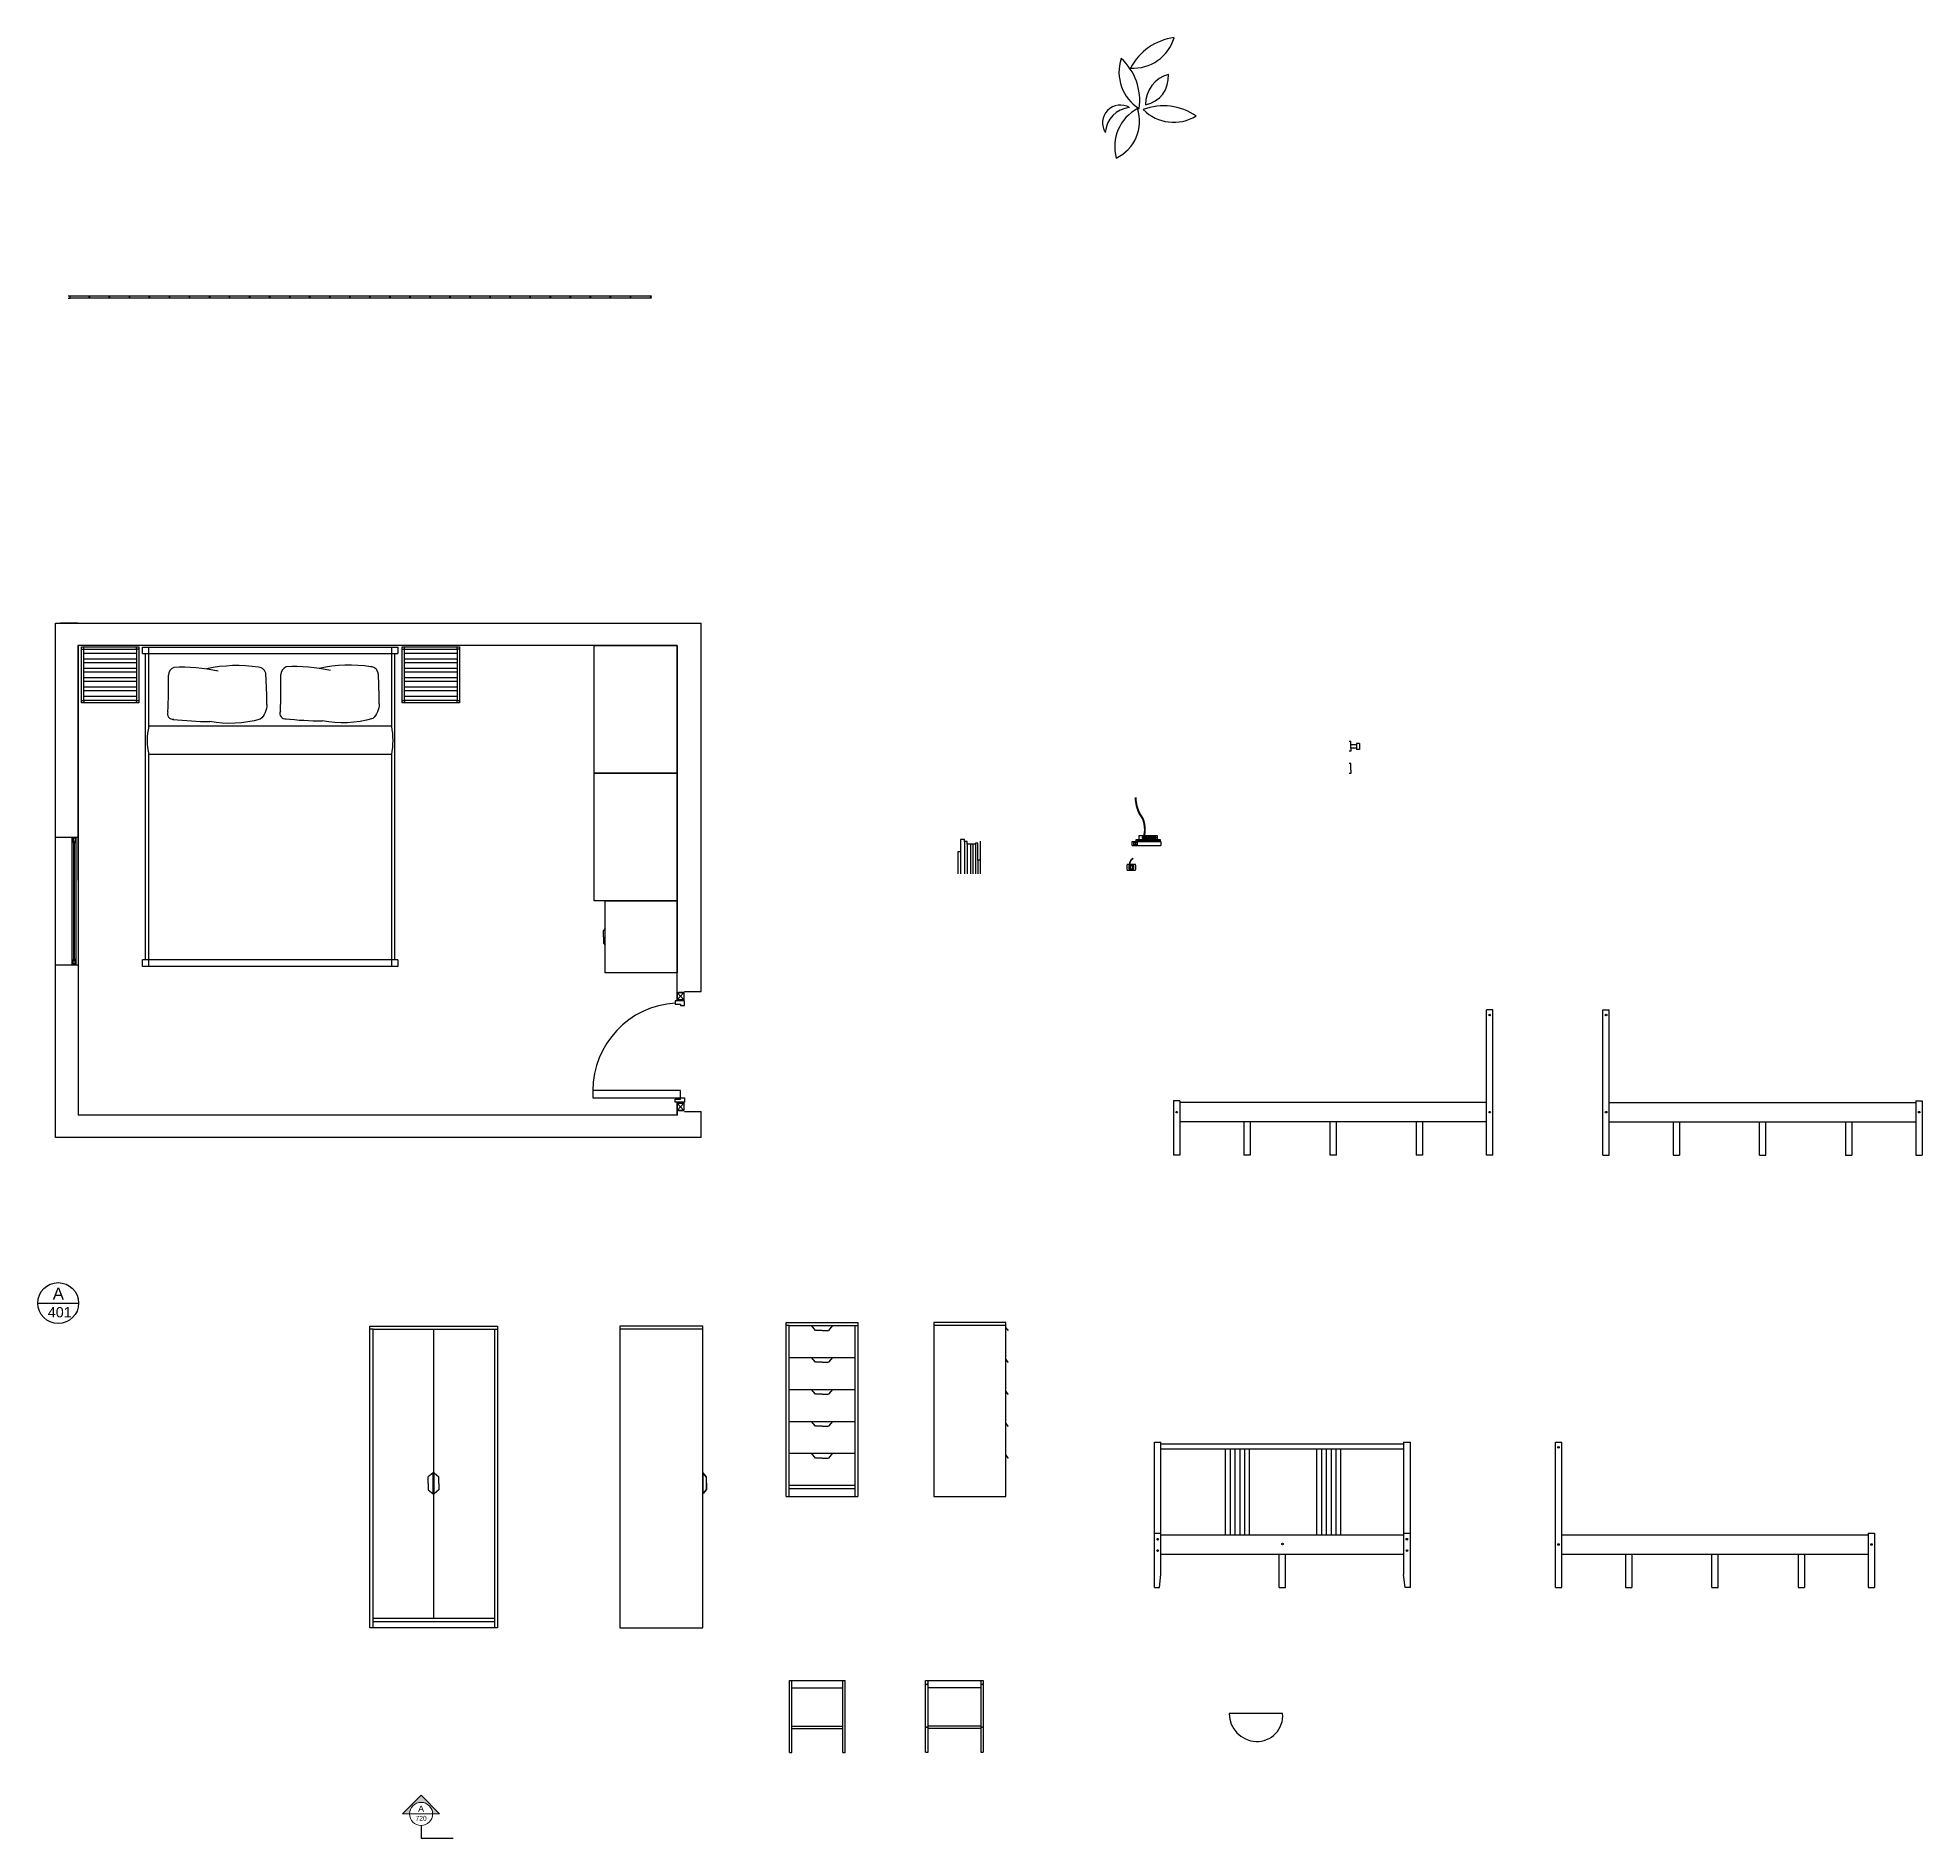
# Model space of a CAD drawing. Header units: millimetres. Extents: x -34406 to 2004, y -1078 to 14557.
# Drawn here: x -34406 to -22603, y 3279 to 14557 of the extents above.
import ezdxf
from ezdxf.enums import TextEntityAlignment as Align

# ---------------------------------------------------------------- set-up
doc = ezdxf.new("R2010")
doc.units = ezdxf.units.MM
doc.header["$LTSCALE"] = 0.5
for name, color, linetype in [('A-ANNO-SYMB', 1, 'Continuous'), ('A-DOOR-FULL', 181, 'Continuous'), ('A-FURN', 8, 'Continuous'), ('A-GLAZ-FULL', 4, 'Continuous')]:
    doc.layers.add(name, color=color, linetype=linetype)
doc.styles.add('ARIAL', font='arial.ttf')

# ---------------------------------------------------------------- blocks, each defined once
blk = doc.blocks.new('SYMBOL')
at = {"layer": 'A-ANNO-SYMB', "linetype": 'Continuous', "lineweight": 20}
h = blk.add_hatch(color=256, dxfattribs=at)
h.dxf.hatch_style = 1
h.paths.add_polyline_path([(11.206, 4.948), (11.316, 4.948, -1), (11.678, 4.948), (11.788, 4.948), (11.497, 5.241)])
at = {"linetype": 'Continuous', "lineweight": 20}
blk.add_line((11.316, 4.948), (11.678, 4.948), dxfattribs=at)
at = {"layer": 'A-ANNO-SYMB', "linetype": 'Continuous', "lineweight": 20}
for p, q in [((11.206, 4.948), (11.497, 5.241)), ((11.788, 4.948), (11.497, 5.241)), ((11.316, 4.948), (11.206, 4.948)), ((11.678, 4.948), (11.788, 4.948))]:
    blk.add_line(p, q, dxfattribs=at)
blk.add_circle((11.497, 4.948), 0.181, dxfattribs=at)
for tag, p in [('TAVOLA', (11.497, 5.08)), ('SEZIONE', (11.497, 4.918))]:
    blk.add_attdef(tag, text='', height=0.1, dxfattribs=at).set_placement(p, align=Align.TOP_CENTER)

msp = doc.modelspace()

# ---------------------------------------------------------------- linework, layer by layer
for p, q in [((-34215, 12940), (-34203, 12940)), ((-34215, 12940), (-34205, 12940)), ((-34215, 12926), (-34203, 12926)), ((-34073, 12940), (-33953, 12940)), ((-33948, 12940), (-33828, 12940)), ((-33822, 12940), (-33702, 12940)), ((-33697, 12940), (-33577, 12940)), ((-33571, 12940), (-33451, 12940)), ((-33446, 12940), (-33326, 12940)), ((-33320, 12940), (-33200, 12940)), ((-33195, 12940), (-33075, 12940)), ((-33069, 12940), (-32949, 12940)), ((-32943, 12940), (-32823, 12940)), ((-32818, 12940), (-32698, 12940)), ((-32693, 12940), (-32573, 12940)), ((-32567, 12940), (-32447, 12940)), ((-32441, 12940), (-32321, 12940)), ((-32316, 12940), (-32196, 12940)), ((-32190, 12940), (-32070, 12940)), ((-32065, 12940), (-31945, 12940)), ((-31939, 12940), (-31819, 12940)), ((-31814, 12940), (-31694, 12940)), ((-31688, 12940), (-31568, 12940)), ((-31563, 12940), (-31443, 12940)), ((-31437, 12940), (-31317, 12940)), ((-31312, 12940), (-31192, 12940)), ((-31186, 12940), (-31066, 12940)), ((-31061, 12940), (-30941, 12940)), ((-30935, 12940), (-30815, 12940)), ((-30810, 12940), (-30690, 12940)), ((-30684, 12940), (-30564, 12940)), ((-34295, 7750), (-34295, 10890)), ((-34295, 10890), (-31576, 10890)), ((-34155, 10890), (-34264, 10890)), ((-31576, 10890), (-30250, 10890)), ((-30250, 8583), (-30250, 10890)), ((-33545, 10750), (-34155, 10750)), ((-34155, 10750), (-34152, 7808)), ((-34150, 7808), (-34150, 10750)), ((-33145, 10750), (-33545, 10750)), ((-32745, 10750), (-33145, 10750)), ((-32345, 10750), (-32745, 10750)), ((-31945, 10750), (-32345, 10750)), ((-31271, 10750), (-31945, 10750)), ((-30956, 10750), (-31271, 10750)), ((-30556, 10750), (-30956, 10750)), ((-30401, 10750), (-30556, 10750)), ((-30401, 8524), (-30401, 10750)), ((-34295, 7668), (-34295, 9550)), ((-34295, 9550), (-34154, 9550)), ((-28626, 9458), (-28644, 9458)), ((-28644, 9458), (-28644, 9319)), ((-28601, 9534), (-28626, 9534)), ((-28626, 9534), (-28626, 9319)), ((-28601, 9522), (-28601, 9534)), ((-28584, 9522), (-28601, 9522)), ((-28601, 9522), (-28601, 9319)), ((-28584, 9505), (-28584, 9522)), ((-28563, 9505), (-28584, 9505)), ((-28584, 9505), (-28584, 9319)), ((-28549, 9505), (-28563, 9505)), ((-28563, 9505), (-28563, 9319)), ((-28532, 9505), (-28549, 9505)), ((-28549, 9505), (-28549, 9319)), ((-28519, 9512), (-28532, 9512)), ((-28532, 9512), (-28532, 9319)), ((-28519, 9405), (-28519, 9512)), ((-28503, 9524), (-28503, 9319)), ((-28503, 9405), (-28519, 9405)), ((-28519, 9405), (-28519, 9319)), ((-34153, 8748), (-34295, 8748)), ((-30401, 8576), (-30360, 8531)), ((-30359, 8576), (-30401, 8531)), ((-30356, 8524), (-30401, 8524)), ((-30400, 8524), (-30400, 8576)), ((-30356, 8583), (-30250, 8583)), ((-31271, 7809), (-34152, 7808)), ((-30400, 7809), (-31271, 7809)), ((-30401, 7809), (-30401, 7890)), ((-30401, 7890), (-30356, 7890)), ((-30401, 7883), (-30360, 7838)), ((-30359, 7883), (-30401, 7838)), ((-30400, 7809), (-30400, 7890)), ((-30356, 7831), (-30250, 7831)), ((-30250, 7669), (-30250, 7831)), ((-31271, 7669), (-34295, 7668)), ((-30250, 7669), (-31271, 7669))]:
    msp.add_line(p, q)
at = {"ltscale": 0.2}
for p, q in [((-34033, 12940), (-34018, 12940)), ((-33908, 12940), (-33893, 12940)), ((-33782, 12940), (-33767, 12940)), ((-33657, 12940), (-33642, 12940)), ((-33531, 12940), (-33516, 12940)), ((-33406, 12940), (-33391, 12940)), ((-33280, 12940), (-33265, 12940)), ((-33029, 12940), (-33014, 12940)), ((-32903, 12940), (-32888, 12940)), ((-32778, 12940), (-32763, 12940)), ((-32653, 12940), (-32638, 12940)), ((-32527, 12940), (-32512, 12940)), ((-32401, 12940), (-32386, 12940)), ((-32150, 12940), (-32135, 12940)), ((-32025, 12940), (-32010, 12940)), ((-31899, 12940), (-31884, 12940)), ((-31774, 12940), (-31759, 12940)), ((-31648, 12940), (-31633, 12940)), ((-31523, 12940), (-31508, 12940)), ((-31272, 12940), (-31257, 12940)), ((-31146, 12940), (-31131, 12940)), ((-31021, 12940), (-31006, 12940)), ((-30895, 12940), (-30880, 12940)), ((-30770, 12940), (-30755, 12940)), ((-30644, 12940), (-30629, 12940))]:
    msp.add_line(p, q, dxfattribs=at)
for points in [[(-34144, 12926), (-34156, 12926), (-34156, 12926), (-34203, 12926), (-34203, 12940), (-34078, 12940), (-34078, 12936), (-34081, 12936, 0.930367), (-34082, 12930), (-34078, 12930), (-34078, 12926), (-34106, 12926), (-34106, 12926), (-34118, 12926), (-34118, 12926), (-34144, 12926)], [(-34038, 12926), (-34050, 12926), (-34050, 12926), (-34078, 12926), (-34078, 12930), (-34081, 12930, -1.171727), (-34081, 12935), (-34078, 12935), (-34078, 12940), (-33953, 12940), (-33953, 12936), (-33956, 12936, 0.848617), (-33956, 12930), (-33953, 12930), (-33953, 12926), (-34000, 12926), (-34000, 12926), (-34012, 12926), (-34012, 12926), (-34038, 12926)], [(-33913, 12926), (-33925, 12926), (-33925, 12926), (-33953, 12926), (-33953, 12930), (-33956, 12930, -1.041613), (-33956, 12935), (-33953, 12935), (-33953, 12940), (-33828, 12940), (-33828, 12936), (-33831, 12936, 0.741846), (-33831, 12930), (-33828, 12930), (-33828, 12926), (-33875, 12926), (-33875, 12926), (-33887, 12926), (-33887, 12926), (-33913, 12926)], [(-33788, 12926), (-33800, 12926), (-33800, 12926), (-33827, 12926), (-33827, 12930), (-33830, 12930, -1.024182), (-33830, 12935), (-33827, 12935), (-33827, 12940), (-33703, 12940), (-33703, 12936), (-33705, 12936, 0.848617), (-33705, 12930), (-33703, 12930), (-33703, 12926), (-33750, 12926), (-33750, 12926), (-33762, 12926), (-33762, 12926), (-33788, 12926)], [(-33662, 12926), (-33674, 12926), (-33674, 12926), (-33702, 12926), (-33702, 12930), (-33705, 12930, -1.024182), (-33705, 12935), (-33702, 12935), (-33702, 12940), (-33577, 12940), (-33577, 12936), (-33580, 12936, 0.848617), (-33580, 12930), (-33577, 12930), (-33577, 12926), (-33624, 12926), (-33624, 12926), (-33636, 12926), (-33636, 12926), (-33662, 12926)], [(-33537, 12926), (-33549, 12926), (-33549, 12926), (-33576, 12926), (-33576, 12930), (-33579, 12930, -1.024182), (-33579, 12935), (-33576, 12935), (-33576, 12940), (-33452, 12940), (-33452, 12936), (-33454, 12936, 0.848617), (-33454, 12930), (-33452, 12930), (-33452, 12926), (-33499, 12926), (-33499, 12926), (-33511, 12926), (-33511, 12926), (-33537, 12926)], [(-33411, 12926), (-33423, 12926), (-33423, 12926), (-33451, 12926), (-33451, 12930), (-33454, 12930, -1.024182), (-33454, 12935), (-33451, 12935), (-33451, 12940), (-33326, 12940), (-33326, 12936), (-33329, 12936, 0.848617), (-33329, 12930), (-33326, 12930), (-33326, 12926), (-33373, 12926), (-33373, 12926), (-33385, 12926), (-33385, 12926), (-33411, 12926)], [(-33286, 12926), (-33298, 12926), (-33298, 12926), (-33325, 12926), (-33325, 12930), (-33328, 12930, -1.024182), (-33328, 12935), (-33325, 12935), (-33325, 12940), (-33201, 12940), (-33201, 12936), (-33203, 12936, 0.848617), (-33203, 12930), (-33201, 12930), (-33201, 12926), (-33248, 12926), (-33248, 12926), (-33260, 12926), (-33260, 12926), (-33286, 12926)], [(-33160, 12926), (-33172, 12926), (-33172, 12926), (-33200, 12926), (-33200, 12930), (-33202, 12930, -1.171727), (-33202, 12935), (-33200, 12935), (-33200, 12940), (-33075, 12940), (-33075, 12936), (-33077, 12936, 0.848617), (-33078, 12930), (-33075, 12930), (-33075, 12926), (-33122, 12926), (-33122, 12926), (-33134, 12926), (-33134, 12926), (-33160, 12926)], [(-33035, 12926), (-33047, 12926), (-33047, 12926), (-33074, 12926), (-33074, 12930), (-33077, 12930, -1.041613), (-33077, 12935), (-33074, 12935), (-33074, 12940), (-32950, 12940), (-32950, 12936), (-32952, 12936, 0.741846), (-32952, 12930), (-32950, 12930), (-32950, 12926), (-32997, 12926), (-32997, 12926), (-33009, 12926), (-33009, 12926), (-33035, 12926)], [(-32909, 12926), (-32921, 12926), (-32921, 12926), (-32949, 12926), (-32949, 12930), (-32952, 12930, -1.024182), (-32952, 12935), (-32949, 12935), (-32949, 12940), (-32824, 12940), (-32824, 12936), (-32827, 12936, 0.848617), (-32827, 12930), (-32824, 12930), (-32824, 12926), (-32871, 12926), (-32871, 12926), (-32883, 12926), (-32883, 12926), (-32909, 12926)], [(-32784, 12926), (-32796, 12926), (-32796, 12926), (-32823, 12926), (-32823, 12930), (-32826, 12930, -1.024182), (-32826, 12935), (-32823, 12935), (-32823, 12940), (-32699, 12940), (-32699, 12936), (-32701, 12936, 0.848617), (-32701, 12930), (-32699, 12930), (-32699, 12926), (-32746, 12926), (-32746, 12926), (-32758, 12926), (-32758, 12926), (-32784, 12926)], [(-32658, 12926), (-32670, 12926), (-32670, 12926), (-32698, 12926), (-32698, 12930), (-32701, 12930, -1.024182), (-32701, 12935), (-32698, 12935), (-32698, 12940), (-32573, 12940), (-32573, 12936), (-32576, 12936, 0.848617), (-32576, 12930), (-32573, 12930), (-32573, 12926), (-32620, 12926), (-32620, 12926), (-32632, 12926), (-32632, 12926), (-32658, 12926)], [(-32533, 12926), (-32545, 12926), (-32545, 12926), (-32572, 12926), (-32572, 12930), (-32575, 12930, -1.024182), (-32575, 12935), (-32572, 12935), (-32572, 12940), (-32448, 12940), (-32448, 12936), (-32450, 12936, 0.848617), (-32450, 12930), (-32448, 12930), (-32448, 12926), (-32495, 12926), (-32495, 12926), (-32507, 12926), (-32507, 12926), (-32533, 12926)], [(-32407, 12926), (-32419, 12926), (-32419, 12926), (-32447, 12926), (-32447, 12930), (-32450, 12930, -1.024182), (-32450, 12935), (-32447, 12935), (-32447, 12940), (-32322, 12940), (-32322, 12936), (-32325, 12936, 0.848617), (-32325, 12930), (-32322, 12930), (-32322, 12926), (-32369, 12926), (-32369, 12926), (-32381, 12926), (-32381, 12926), (-32407, 12926)], [(-32281, 12926), (-32293, 12926), (-32293, 12926), (-32321, 12926), (-32321, 12930), (-32324, 12930, -1.171727), (-32324, 12935), (-32321, 12935), (-32321, 12940), (-32196, 12940), (-32196, 12936), (-32199, 12936, 0.848617), (-32199, 12930), (-32196, 12930), (-32196, 12926), (-32243, 12926), (-32243, 12926), (-32255, 12926), (-32255, 12926), (-32281, 12926)], [(-32156, 12926), (-32168, 12926), (-32168, 12926), (-32195, 12926), (-32195, 12930), (-32198, 12930, -1.041613), (-32198, 12935), (-32195, 12935), (-32195, 12940), (-32071, 12940), (-32071, 12936), (-32073, 12936, 0.741846), (-32073, 12930), (-32071, 12930), (-32071, 12926), (-32118, 12926), (-32118, 12926), (-32130, 12926), (-32130, 12926), (-32156, 12926)], [(-32030, 12926), (-32042, 12926), (-32042, 12926), (-32070, 12926), (-32070, 12930), (-32073, 12930, -1.024182), (-32073, 12935), (-32070, 12935), (-32070, 12940), (-31945, 12940), (-31945, 12936), (-31948, 12936, 0.848617), (-31948, 12930), (-31945, 12930), (-31945, 12926), (-31992, 12926), (-31992, 12926), (-32004, 12926), (-32004, 12926), (-32030, 12926)], [(-31905, 12926), (-31917, 12926), (-31917, 12926), (-31944, 12926), (-31944, 12930), (-31947, 12930, -1.024182), (-31947, 12935), (-31944, 12935), (-31944, 12940), (-31820, 12940), (-31820, 12936), (-31822, 12936, 0.848617), (-31823, 12930), (-31820, 12930), (-31820, 12926), (-31867, 12926), (-31867, 12926), (-31879, 12926), (-31879, 12926), (-31905, 12926)], [(-31779, 12926), (-31791, 12926), (-31791, 12926), (-31819, 12926), (-31819, 12930), (-31822, 12930, -1.024182), (-31822, 12935), (-31819, 12935), (-31819, 12940), (-31694, 12940), (-31694, 12936), (-31697, 12936, 0.848617), (-31697, 12930), (-31694, 12930), (-31694, 12926), (-31741, 12926), (-31741, 12926), (-31753, 12926), (-31753, 12926), (-31779, 12926)], [(-31654, 12926), (-31666, 12926), (-31666, 12926), (-31694, 12926), (-31694, 12930), (-31696, 12930, -1.024182), (-31696, 12935), (-31694, 12935), (-31694, 12940), (-31569, 12940), (-31569, 12936), (-31571, 12936, 0.848617), (-31572, 12930), (-31569, 12930), (-31569, 12926), (-31616, 12926), (-31616, 12926), (-31628, 12926), (-31628, 12926), (-31654, 12926)], [(-31528, 12926), (-31540, 12926), (-31540, 12926), (-31568, 12926), (-31568, 12930), (-31571, 12930, -1.024182), (-31571, 12935), (-31568, 12935), (-31568, 12940), (-31443, 12940), (-31443, 12936), (-31446, 12936, 0.848617), (-31446, 12930), (-31443, 12930), (-31443, 12926), (-31490, 12926), (-31490, 12926), (-31502, 12926), (-31502, 12926), (-31528, 12926)], [(-31402, 12926), (-31414, 12926), (-31414, 12926), (-31442, 12926), (-31442, 12930), (-31445, 12930, -1.171727), (-31445, 12935), (-31442, 12935), (-31442, 12940), (-31317, 12940), (-31317, 12936), (-31320, 12936, 0.848617), (-31320, 12930), (-31317, 12930), (-31317, 12926), (-31364, 12926), (-31364, 12926), (-31376, 12926), (-31376, 12926), (-31402, 12926)], [(-31277, 12926), (-31289, 12926), (-31289, 12926), (-31317, 12926), (-31317, 12930), (-31320, 12930, -1.041613), (-31320, 12935), (-31317, 12935), (-31317, 12940), (-31192, 12940), (-31192, 12936), (-31195, 12936, 0.741846), (-31195, 12930), (-31192, 12930), (-31192, 12926), (-31239, 12926), (-31239, 12926), (-31251, 12926), (-31251, 12926), (-31277, 12926)], [(-31152, 12926), (-31164, 12926), (-31164, 12926), (-31191, 12926), (-31191, 12930), (-31194, 12930, -1.024182), (-31194, 12935), (-31191, 12935), (-31191, 12940), (-31067, 12940), (-31067, 12936), (-31069, 12936, 0.848617), (-31069, 12930), (-31067, 12930), (-31067, 12926), (-31114, 12926), (-31114, 12926), (-31126, 12926), (-31126, 12926), (-31152, 12926)], [(-31026, 12926), (-31038, 12926), (-31038, 12926), (-31066, 12926), (-31066, 12930), (-31069, 12930, -1.024182), (-31069, 12935), (-31066, 12935), (-31066, 12940), (-30941, 12940), (-30941, 12936), (-30944, 12936, 0.848617), (-30944, 12930), (-30941, 12930), (-30941, 12926), (-30988, 12926), (-30988, 12926), (-31000, 12926), (-31000, 12926), (-31026, 12926)], [(-30901, 12926), (-30913, 12926), (-30913, 12926), (-30940, 12926), (-30940, 12930), (-30943, 12930, -1.024182), (-30943, 12935), (-30940, 12935), (-30940, 12940), (-30816, 12940), (-30816, 12936), (-30818, 12936, 0.848617), (-30818, 12930), (-30816, 12930), (-30816, 12926), (-30863, 12926), (-30863, 12926), (-30875, 12926), (-30875, 12926), (-30901, 12926)], [(-30775, 12926), (-30787, 12926), (-30787, 12926), (-30815, 12926), (-30815, 12930), (-30818, 12930, -1.024182), (-30818, 12935), (-30815, 12935), (-30815, 12940), (-30690, 12940), (-30690, 12936), (-30693, 12936, 0.848617), (-30693, 12930), (-30690, 12930), (-30690, 12926), (-30737, 12926), (-30737, 12926), (-30749, 12926), (-30749, 12926), (-30775, 12926)], [(-30650, 12926), (-30662, 12926), (-30662, 12926), (-30689, 12926), (-30689, 12930), (-30692, 12930, -1.024182), (-30692, 12935), (-30689, 12935), (-30689, 12940), (-30565, 12940), (-30565, 12936), (-30567, 12936, 0.848617), (-30567, 12930), (-30565, 12930), (-30565, 12926), (-30612, 12926), (-30612, 12926), (-30624, 12926), (-30624, 12926), (-30650, 12926)]]:
    msp.add_lwpolyline(points, format="xyb", close=True)
for points in [[(-30388, 8524), (-30388, 8524), (-30413, 8524), (-30413, 8504), (-30380, 8504)], [(-30380, 8504), (-30380, 8495), (-30356, 8495), (-30356, 8524), (-30388, 8524)], [(-30382, 7889), (-30382, 7889), (-30413, 7889), (-30413, 7909), (-30380, 7909)], [(-30380, 7909), (-30380, 7917), (-30356, 7917), (-30356, 7889), (-30382, 7889)], [(-30356, 7890), (-30356, 7890)]]:
    msp.add_lwpolyline(points)
for points in [[(-30401, 8531), (-30401, 8576), (-30359, 8576), (-30359, 8531)], [(-30401, 7838), (-30401, 7883), (-30359, 7883), (-30359, 7838)], [(-30356, 7890), (-30356, 7890)]]:
    msp.add_lwpolyline(points, close=True)
at = {"const_width": 1}
for points in [[(-30394, 8531), (-30394, 8525), (-30356, 8525), (-30356, 8531), (-30358, 8533), (-30358, 8564), (-30358, 8575), (-30356, 8577), (-30356, 8583), (-30394, 8583), (-30394, 8577)], [(-30394, 7837), (-30394, 7831), (-30356, 7831), (-30356, 7837), (-30358, 7839), (-30358, 7870), (-30358, 7881), (-30356, 7883), (-30356, 7889), (-30394, 7889), (-30394, 7883)]]:
    msp.add_lwpolyline(points, dxfattribs=at)
at = {"layer": 'A-ANNO-SYMB'}
for p, q in [((-34406, 6631), (-34150, 6631)), ((-32005, 3359), (-32005, 3279)), ((-32005, 3279), (-31805, 3279))]:
    msp.add_line(p, q, dxfattribs=at)
msp.add_circle((-34278, 6631), 128, dxfattribs=at)
at = {"layer": 'A-DOOR-FULL'}
for p, q in [((-26182, 10148), (-26192, 10148)), ((-26182, 10087), (-26192, 10087)), ((-26182, 10107), (-26182, 10148)), ((-26147, 10127), (-26182, 10127)), ((-26147, 10107), (-26182, 10107)), ((-26182, 10107), (-26182, 10087)), ((-26128, 10137), (-26147, 10137)), ((-26128, 10137), (-26147, 10137)), ((-26147, 10137), (-26147, 10098)), ((-26128, 10098), (-26147, 10098)), ((-26128, 10137), (-26128, 10098)), ((-26182, 10010), (-26192, 10010)), ((-26182, 9949), (-26192, 9949)), ((-26182, 9969), (-26182, 10010)), ((-26182, 9969), (-26182, 9949)), ((-30380, 7962), (-30929, 7962)), ((-30929, 7962), (-30929, 7917)), ((-30929, 7917), (-30380, 7917)), ((-30380, 7917), (-30380, 7962))]:
    msp.add_line(p, q, dxfattribs=at)
msp.add_arc((-30380, 7962), 549, 93.4773, 180, dxfattribs=at)
at = {"layer": 'A-FURN'}
for p, q in [((-34133, 10741), (-33773, 10741)), ((-34133, 10391), (-34133, 10741)), ((-34133, 10726), (-34118, 10726)), ((-34118, 10726), (-34118, 10741)), ((-34118, 10406), (-34118, 10726)), ((-34118, 10726), (-33788, 10726)), ((-34118, 10702), (-33788, 10702)), ((-34118, 10667), (-33788, 10667)), ((-34118, 10643), (-33788, 10643)), ((-33788, 10726), (-33788, 10741)), ((-33773, 10726), (-33788, 10726)), ((-33788, 10726), (-33788, 10406)), ((-33773, 10741), (-33773, 10391)), ((-33751, 10700), (-33751, 10740)), ((-33751, 10700), (-33751, 10740)), ((-33751, 10740), (-32151, 10740)), ((-33751, 10700), (-32151, 10700)), ((-33731, 8780), (-33731, 10700)), ((-33711, 10241), (-33711, 10740)), ((-32191, 10740), (-32191, 10244)), ((-32171, 10700), (-32171, 8780)), ((-32151, 10740), (-32151, 10700)), ((-32124, 10741), (-31764, 10741)), ((-32124, 10391), (-32124, 10741)), ((-32124, 10726), (-32109, 10726)), ((-32109, 10726), (-32109, 10741)), ((-32109, 10406), (-32109, 10726)), ((-32109, 10726), (-31779, 10726)), ((-32109, 10702), (-31779, 10702)), ((-32109, 10667), (-31779, 10667)), ((-32109, 10643), (-31779, 10643)), ((-31779, 10726), (-31779, 10741)), ((-31764, 10726), (-31779, 10726)), ((-31779, 10726), (-31779, 10406)), ((-31764, 10741), (-31764, 10391)), ((-34118, 10608), (-33788, 10608)), ((-34118, 10584), (-33788, 10584)), ((-34118, 10549), (-33788, 10549)), ((-33788, 10524), (-34118, 10524)), ((-32109, 10608), (-31779, 10608)), ((-32109, 10584), (-31779, 10584)), ((-32109, 10549), (-31779, 10549)), ((-31779, 10524), (-32109, 10524)), ((-34133, 10406), (-34118, 10406)), ((-33773, 10391), (-34133, 10391)), ((-33788, 10489), (-34118, 10489)), ((-33788, 10465), (-34118, 10465)), ((-33788, 10430), (-34118, 10430)), ((-34118, 10406), (-34118, 10391)), ((-33788, 10406), (-34118, 10406)), ((-33788, 10391), (-33788, 10406)), ((-33788, 10406), (-33773, 10406)), ((-32124, 10406), (-32109, 10406)), ((-31764, 10391), (-32124, 10391)), ((-31779, 10489), (-32109, 10489)), ((-31779, 10465), (-32109, 10465)), ((-31779, 10430), (-32109, 10430)), ((-32109, 10406), (-32109, 10391)), ((-31779, 10406), (-32109, 10406)), ((-31779, 10391), (-31779, 10406)), ((-31779, 10406), (-31764, 10406)), ((-33682, 10244), (-33711, 10244)), ((-32191, 10244), (-33682, 10244)), ((-33711, 8740), (-33711, 10069)), ((-33682, 10067), (-33711, 10067)), ((-32191, 10067), (-33682, 10067)), ((-32191, 10067), (-32191, 8740)), ((-27551, 9497), (-27551, 9523)), ((-27551, 9523), (-27371, 9523)), ((-27551, 9497), (-27371, 9497)), ((-27527, 9523), (-27527, 9535)), ((-27527, 9535), (-27376, 9535)), ((-27507, 9535), (-27507, 9559)), ((-27507, 9559), (-27395, 9559)), ((-27395, 9559), (-27395, 9535)), ((-27376, 9535), (-27376, 9523)), ((-27371, 9523), (-27371, 9497)), ((-27582, 9381), (-27570, 9381)), ((-27532, 9341), (-27582, 9341)), ((-27572, 9371), (-27572, 9351)), ((-27572, 9371), (-27570, 9371)), ((-27572, 9351), (-27542, 9351)), ((-27570, 9368), (-27570, 9368)), ((-27570, 9354), (-27570, 9368)), ((-27564, 9354), (-27570, 9354)), ((-27568, 9381), (-27532, 9381)), ((-27568, 9371), (-27542, 9371)), ((-27568, 9368), (-27564, 9368)), ((-27564, 9368), (-27564, 9354)), ((-27562, 9351), (-27562, 9371)), ((-27552, 9371), (-27552, 9351)), ((-27542, 9351), (-27542, 9371)), ((-30852, 8978), (-30862, 8965)), ((-30862, 8925), (-30862, 8965)), ((-30862, 8925), (-30862, 8885)), ((-30862, 8885), (-30852, 8873)), ((-33751, 8740), (-33751, 8780)), ((-33751, 8740), (-33751, 8780)), ((-32151, 8780), (-33751, 8780)), ((-32151, 8740), (-33751, 8740)), ((-32151, 8780), (-32151, 8740)), ((-25332, 7557), (-25332, 8467)), ((-25292, 8467), (-25332, 8467)), ((-25292, 7557), (-25292, 8467)), ((-24603, 7557), (-24603, 8467)), ((-24603, 8467), (-24563, 8467)), ((-24563, 7557), (-24563, 8467)), ((-27292, 7897), (-27292, 7557)), ((-27252, 7897), (-27292, 7897)), ((-27252, 7897), (-27252, 7557)), ((-25333, 7887), (-27252, 7887)), ((-25332, 7887), (-26892, 7887)), ((-24563, 7887), (-23003, 7887)), ((-24562, 7887), (-22643, 7887)), ((-22643, 7897), (-22643, 7557)), ((-22643, 7897), (-22603, 7897)), ((-22603, 7897), (-22603, 7557)), ((-25332, 7767), (-27252, 7767)), ((-26852, 7767), (-26852, 7557)), ((-26812, 7767), (-26812, 7557)), ((-26312, 7557), (-26312, 7767)), ((-26272, 7557), (-26272, 7767)), ((-25772, 7767), (-25772, 7557)), ((-25732, 7767), (-25732, 7557)), ((-24563, 7767), (-22642, 7767)), ((-24163, 7767), (-24163, 7557)), ((-24123, 7767), (-24123, 7557)), ((-23623, 7557), (-23623, 7767)), ((-23583, 7557), (-23583, 7767)), ((-23083, 7767), (-23083, 7557)), ((-23043, 7767), (-23043, 7557)), ((-27252, 7557), (-27292, 7557)), ((-26812, 7557), (-26852, 7557)), ((-26272, 7557), (-26312, 7557)), ((-25732, 7557), (-25772, 7557)), ((-25292, 7557), (-25332, 7557)), ((-24603, 7557), (-24563, 7557)), ((-24163, 7557), (-24123, 7557)), ((-23623, 7557), (-23583, 7557)), ((-23083, 7557), (-23043, 7557)), ((-22643, 7557), (-22603, 7557)), ((-28343, 6510), (-28793, 6510)), ((-28793, 6510), (-28793, 5420)), ((-28343, 5880), (-28343, 6510)), ((-32306, 6467), (-32326, 6467)), ((-32306, 6467), (-32326, 6467)), ((-31926, 4657), (-31926, 6467)), ((-31926, 4657), (-31926, 6467)), ((-31546, 6467), (-31526, 6467)), ((-31546, 6467), (-31526, 6467)), ((-30241, 6487), (-30761, 6487)), ((-30761, 6487), (-30761, 4597)), ((-30241, 6467), (-30761, 6467)), ((-30241, 4597), (-30241, 6487)), ((-29699, 6490), (-29719, 6490)), ((-29534, 6460), (-29559, 6490)), ((-29494, 6460), (-29534, 6460)), ((-29494, 6460), (-29454, 6460)), ((-29429, 6490), (-29454, 6460)), ((-29289, 6490), (-29269, 6490)), ((-28343, 6490), (-28793, 6490)), ((-28351, 6490), (-28351, 6490)), ((-28329, 6461), (-28343, 6479)), ((-28343, 6476), (-28331, 6460)), ((-28331, 6460), (-28329, 6461)), ((-29699, 6290), (-29289, 6290)), ((-29534, 6260), (-29559, 6290)), ((-29494, 6260), (-29534, 6260)), ((-29494, 6260), (-29454, 6260)), ((-29429, 6290), (-29454, 6260)), ((-28329, 6261), (-28343, 6279)), ((-28343, 6276), (-28331, 6260)), ((-28331, 6260), (-28329, 6261)), ((-29699, 6090), (-29289, 6090)), ((-29534, 6060), (-29559, 6090)), ((-29494, 6060), (-29534, 6060)), ((-29494, 6060), (-29454, 6060)), ((-29429, 6090), (-29454, 6060)), ((-28329, 6061), (-28343, 6079)), ((-28343, 6076), (-28331, 6060)), ((-28331, 6060), (-28329, 6061)), ((-29699, 5890), (-29289, 5890)), ((-29534, 5860), (-29559, 5890)), ((-29494, 5860), (-29534, 5860)), ((-29494, 5860), (-29454, 5860)), ((-29429, 5890), (-29454, 5860)), ((-28343, 5420), (-28343, 5879)), ((-28329, 5861), (-28343, 5879)), ((-28343, 5876), (-28331, 5860)), ((-28331, 5860), (-28329, 5861)), ((-29699, 5690), (-29289, 5690)), ((-29534, 5660), (-29559, 5690)), ((-29429, 5690), (-29454, 5660)), ((-28329, 5661), (-28343, 5680)), ((-28343, 5676), (-28331, 5660)), ((-27411, 4849), (-27411, 5759)), ((-27411, 5759), (-27371, 5759)), ((-27371, 4932), (-27371, 5759)), ((-27371, 5749), (-25851, 5749)), ((-27371, 5719), (-25851, 5719)), ((-26966, 5179), (-26966, 5719)), ((-26936, 5179), (-26936, 5719)), ((-26906, 5179), (-26906, 5719)), ((-26876, 5179), (-26876, 5719)), ((-26846, 5179), (-26846, 5719)), ((-26816, 5179), (-26816, 5719)), ((-26396, 5719), (-26396, 5179)), ((-26366, 5719), (-26366, 5179)), ((-26336, 5719), (-26336, 5179)), ((-26306, 5719), (-26306, 5179)), ((-26276, 5719), (-26276, 5179)), ((-26246, 5719), (-26246, 5179)), ((-25851, 5759), (-25811, 5759)), ((-25851, 5759), (-25851, 4932)), ((-25811, 5759), (-25811, 4849)), ((-24901, 4849), (-24901, 5759)), ((-24901, 5759), (-24861, 5759)), ((-24861, 4849), (-24861, 5759)), ((-31930, 5567), (-31960, 5542)), ((-31930, 5567), (-31960, 5542)), ((-31923, 5567), (-31893, 5542)), ((-31923, 5567), (-31893, 5542)), ((-30240, 5568), (-30240, 5438)), ((-30238, 5568), (-30240, 5568)), ((-30238, 5438), (-30238, 5568)), ((-30218, 5543), (-30238, 5568)), ((-30220, 5543), (-30238, 5566)), ((-29494, 5660), (-29534, 5660)), ((-29494, 5660), (-29454, 5660)), ((-28331, 5660), (-28329, 5661)), ((-31960, 5502), (-31960, 5542)), ((-31960, 5502), (-31960, 5542)), ((-31960, 5502), (-31960, 5462)), ((-31960, 5502), (-31960, 5462)), ((-31960, 5462), (-31930, 5437)), ((-31960, 5462), (-31930, 5437)), ((-31893, 5462), (-31923, 5437)), ((-31893, 5462), (-31923, 5437)), ((-31893, 5502), (-31893, 5542)), ((-31893, 5502), (-31893, 5542)), ((-31893, 5502), (-31893, 5462)), ((-31893, 5502), (-31893, 5462)), ((-30240, 5438), (-30238, 5438)), ((-30218, 5463), (-30238, 5438)), ((-30220, 5463), (-30238, 5441)), ((-30218, 5543), (-30220, 5543)), ((-30220, 5543), (-30220, 5463)), ((-30220, 5463), (-30218, 5463)), ((-30218, 5503), (-30218, 5543)), ((-30218, 5503), (-30218, 5463)), ((-29699, 5490), (-29289, 5490)), ((-29699, 5470), (-29289, 5470)), ((-29719, 5420), (-29269, 5420)), ((-28793, 5420), (-28343, 5420)), ((-27411, 5189), (-27371, 5189)), ((-27371, 5179), (-25851, 5179)), ((-25851, 5189), (-25811, 5189)), ((-24861, 5179), (-23301, 5179)), ((-24860, 5179), (-22941, 5179)), ((-22941, 5189), (-22941, 4849)), ((-22941, 5189), (-22901, 5189)), ((-22901, 5189), (-22901, 4849)), ((-27371, 5059), (-25851, 5059)), ((-26631, 4849), (-26631, 5059)), ((-26591, 4849), (-26591, 5059)), ((-24861, 5059), (-22941, 5059)), ((-24461, 5059), (-24461, 4849)), ((-24421, 5059), (-24421, 4849)), ((-23921, 4849), (-23921, 5059)), ((-23881, 4849), (-23881, 5059)), ((-23381, 5059), (-23381, 4849)), ((-23341, 5059), (-23341, 4849)), ((-27411, 4849), (-27381, 4849)), ((-27381, 4849), (-27371, 4932)), ((-26631, 4849), (-26591, 4849)), ((-25841, 4849), (-25851, 4932)), ((-25811, 4849), (-25841, 4849)), ((-24901, 4849), (-24861, 4849)), ((-24461, 4849), (-24421, 4849)), ((-23921, 4849), (-23881, 4849)), ((-23381, 4849), (-23341, 4849)), ((-22941, 4849), (-22901, 4849)), ((-32326, 4597), (-32326, 4637)), ((-32326, 4597), (-32326, 4637)), ((-32306, 4657), (-31546, 4657)), ((-32306, 4657), (-31546, 4657)), ((-32306, 4637), (-31546, 4637)), ((-32306, 4637), (-31546, 4637)), ((-30761, 4597), (-30241, 4597)), ((-29698, 3816), (-29698, 4266)), ((-29698, 4266), (-29348, 4266)), ((-29683, 3816), (-29683, 4266)), ((-29363, 3816), (-29363, 4266)), ((-29348, 3816), (-29348, 4266)), ((-28845, 3818), (-28845, 4268)), ((-28845, 4268), (-28485, 4268)), ((-28830, 3818), (-28830, 4268)), ((-28500, 4268), (-28500, 3818)), ((-28485, 4268), (-28485, 3818)), ((-29683, 4221), (-29363, 4221)), ((-28830, 4223), (-28500, 4223)), ((-26609, 4060), (-26944, 4060)), ((-29683, 3981), (-29363, 3981)), ((-29683, 3966), (-29363, 3966)), ((-28830, 3983), (-28500, 3983)), ((-28830, 3968), (-28500, 3968)), ((-29363, 3816), (-29348, 3816)), ((-28845, 3818), (-28830, 3818)), ((-28500, 3818), (-28485, 3818))]:
    msp.add_line(p, q, dxfattribs=at)
at = {"layer": 'A-FURN', "ltscale": 0.2}
msp.add_line((-29698, 3816), (-29683, 3816), dxfattribs=at)
at = {"layer": 'A-FURN'}
for points in [[(-30402, 10750), (-30402, 9950), (-30922, 9950), (-30922, 10750), (-30402, 10750)], [(-30402, 9950), (-30402, 9150), (-30922, 9150), (-30922, 9950), (-30402, 9950)], [(-30402, 9150), (-30402, 8700), (-30852, 8700), (-30852, 9150), (-30402, 9150)], [(-29719, 5420), (-29719, 6510), (-29269, 6510), (-29269, 5420)], [(-32326, 4597), (-32326, 6487), (-31526, 6487), (-31526, 4597), (-32326, 4597)], [(-32326, 4597), (-32326, 6487), (-31526, 6487), (-31526, 4597), (-32326, 4597)], [(-32306, 4597), (-32306, 6467), (-31546, 6467), (-31546, 4598)], [(-32306, 4597), (-32306, 6467), (-31546, 6467), (-31546, 4598)], [(-29699, 5420), (-29699, 6490), (-29289, 6490), (-29289, 5420)], [(-29559, 6490), (-29429, 6490)], [(-29559, 6290), (-29429, 6290)], [(-29559, 6090), (-29429, 6090)], [(-29559, 5890), (-29429, 5890)], [(-29559, 5690), (-29429, 5690)], [(-31930, 5437), (-31930, 5567)], [(-31930, 5437), (-31930, 5567)], [(-31923, 5437), (-31923, 5567)], [(-31923, 5437), (-31923, 5567)]]:
    msp.add_lwpolyline(points, dxfattribs=at)
for points in [[(-32971, 10381, -0.210529), (-33012, 10288, -0.115898), (-33328, 10274, -4.681982)], [(-32267, 10385, -0.210529), (-32308, 10292, -0.115898), (-32624, 10277, -4.681982)], [(-33710, 10244, 0.116978), (-33710, 10066, -1)], [(-32191, 10244, -0.0937), (-32191, 10067, 1)], [(-27532, 9797, 0.125308), (-27507, 9697, 0.594117)], [(-27528, 9797, 0.125308), (-27503, 9697, 0.594117)], [(-26944, 4060, 0.401446), (-26776, 3885, 0.453235), (-26609, 4060, 22.822384)]]:
    msp.add_lwpolyline(points, format="xyb", dxfattribs=at)
for points in [[(-27541, 9519), (-27532, 9519), (-27532, 9501), (-27541, 9501)], [(-27528, 9519), (-27521, 9519), (-27521, 9501), (-27528, 9501)], [(-27521, 9531), (-27381, 9531), (-27381, 9528), (-27521, 9528)], [(-27486, 9552), (-27403, 9552), (-27403, 9541), (-27486, 9541)]]:
    msp.add_lwpolyline(points, close=True, dxfattribs=at)
for centre, radius in [((-27547, 9366), 1.25), ((-27547, 9361), 1.25), ((-27547, 9356), 1.25), ((-25312, 8435), 5), ((-24583, 8435), 5), ((-27273, 7827), 5), ((-25312, 7827), 5), ((-24583, 7827), 5), ((-22622, 7827), 5), ((-24881, 5727), 5), ((-27392, 5152), 5), ((-27392, 5081), 5), ((-26610, 5122), 5), ((-25831, 5152), 5), ((-25830, 5081), 5), ((-24881, 5119), 5), ((-22921, 5119), 5), ((-28838, 4243), 2.5), ((-28493, 4243), 2.5), ((-28838, 3975), 2.5), ((-28493, 3975), 2.5)]:
    msp.add_circle(centre, radius, dxfattribs=at)
for centre, radius, start, end in [((-27545, 14634), 268, 266.4214, 343.3192), ((-27244, 14202), 358, 97.0923, 152.6484), ((-27366, 14340), 268, 161.2761, 238.1738), ((-27862, 14163), 358, 351.9469, 47.503), ((-27501, 14311), 177, 280.9851, 4.7244), ((-27279, 14144), 188, 103.7781, 181.9314), ((-27625, 14023), 112, 59.2531, 212.5977), ((-27549, 13949), 172, 96.5345, 175.3162), ((-27393, 13875), 268, 117.5698, 195.7231), ((-27758, 14033), 253, 294.7768, 18.5161), ((-27354, 13772), 358, 55.3638, 110.9199), ((-27291, 14295), 268, 224.6929, 301.5907), ((-32454, 9720), 907, 81.4702, 102.1033), ((-32454, 9720), 907, 81.4702, 102.1033), ((-36915, 10483), 3328, 357.4333, 1.4038), ((-36915, 10483), 3328, 357.4333, 1.4038), ((-33530, 10560), 58.2, 114.5982, 175.7391), ((-33501, 9608), 1006, 77.0564, 93.0488), ((-33501, 9608), 1006, 77.0564, 93.0488), ((-33158, 9717), 907, 81.4702, 102.1033), ((-33158, 9717), 907, 81.4702, 102.1033), ((-33024, 10567), 46.5, 0, 90), ((-33024, 10567), 46.5, 0, 90), ((-38506, 10293), 5536, 0.9126, 2.8341), ((-38506, 10293), 5536, 0.9126, 2.8341), ((-36211, 10487), 3328, 357.4333, 1.4038), ((-36211, 10487), 3328, 357.4333, 1.4038), ((-32826, 10564), 58.2, 114.5982, 175.7391), ((-32797, 9612), 1006, 77.0564, 93.0488), ((-32797, 9612), 1006, 77.0564, 93.0488), ((-32320, 10570), 46.5, 0, 90), ((-32320, 10570), 46.5, 0, 90), ((-37802, 10297), 5536, 0.9126, 2.8341), ((-37802, 10297), 5536, 0.9126, 2.8341), ((-33560, 10321), 33.4, 156.1084, 279.6576), ((-33560, 10321), 33.4, 156.1084, 279.6576), ((-33294, 12863), 2590, 264.1139, 269.2479), ((-32856, 10324), 33.4, 156.1084, 279.6576), ((-32856, 10324), 33.4, 156.1084, 279.6576), ((-32590, 12867), 2590, 264.1139, 269.2479), ((-27627, 9601), 154, 344.0324, 38.737), ((-27623, 9601), 154, 344.0324, 38.737), ((-27521, 9361), 64.4, 161.9195, 198.0805), ((-27522, 9374), 48.3, 121.9204, 196.2258), ((-27520, 9374), 48.4, 121.982, 196.0446), ((-27567, 9361), 1.04, 207.3287, 332.6713), ((-27593, 9361), 64.4, 341.9195, 18.0805)]:
    msp.add_arc(centre, radius, start, end, dxfattribs=at)
at = {"layer": 'A-GLAZ-FULL'}
for p, q in [((-34191, 8748), (-34191, 9550)), ((-34191, 9550), (-34165, 9550)), ((-34189, 9533), (-34191, 9533)), ((-34189, 9547), (-34167, 9547)), ((-34189, 9547), (-34189, 9533)), ((-34185, 9543), (-34185, 9514)), ((-34171, 9543), (-34185, 9543)), ((-34180, 9514), (-34185, 9514)), ((-34180, 8774), (-34180, 9524)), ((-34180, 9524), (-34175, 9524)), ((-34175, 8774), (-34175, 9524)), ((-34171, 9514), (-34175, 9514)), ((-34171, 9543), (-34171, 9514)), ((-34167, 9533), (-34167, 9547)), ((-34165, 9533), (-34167, 9533)), ((-34165, 8748), (-34165, 9550)), ((-34191, 8765), (-34191, 8748)), ((-34189, 8765), (-34191, 8765)), ((-34167, 8751), (-34189, 8751)), ((-34185, 8755), (-34185, 8784)), ((-34180, 8784), (-34185, 8784)), ((-34171, 8755), (-34185, 8755)), ((-34175, 8774), (-34180, 8774)), ((-34171, 8784), (-34175, 8784)), ((-34171, 8755), (-34171, 8784)), ((-34165, 8765), (-34167, 8765)), ((-34167, 8765), (-34167, 8751))]:
    msp.add_line(p, q, dxfattribs=at)

# ---------------------------------------------------------------- block references
at = {"layer": 'A-ANNO-SYMB', "linetype": 'Continuous', "lineweight": 20}
ref = msp.add_blockref('SYMBOL', (-36604, 1452), dxfattribs=dict(at, xscale=400, yscale=400, zscale=400))
ref.add_attrib('SEZIONE', 'A', dxfattribs={"layer": '0', "linetype": 'Continuous', "lineweight": 20, "height": 40, "style": 'ARIAL'}).set_placement((-32005, 3484), align=Align.TOP_CENTER)
ref.add_attrib('TAVOLA', '720', dxfattribs={"layer": '0', "linetype": 'Continuous', "lineweight": 20, "height": 30, "style": 'ARIAL'}).set_placement((-32005, 3419), align=Align.TOP_CENTER)

# ---------------------------------------------------------------- texts
at = {"layer": 'A-ANNO-SYMB', "attachment_point": 1}
for s, insert, char_height in [('{\\fArial|b0|i0|c0|p34;A}', (-34312, 6728), 74.72), ('{\\fArial|b0|i0|c0|p34;401}', (-34343, 6606), 64.16)]:
    msp.add_mtext_dynamic_manual_height_columns(s, width=120.21, gutter_width=12.5, heights=[0], dxfattribs=dict(at, insert=insert, char_height=char_height))

doc.saveas('drawing.dxf')
